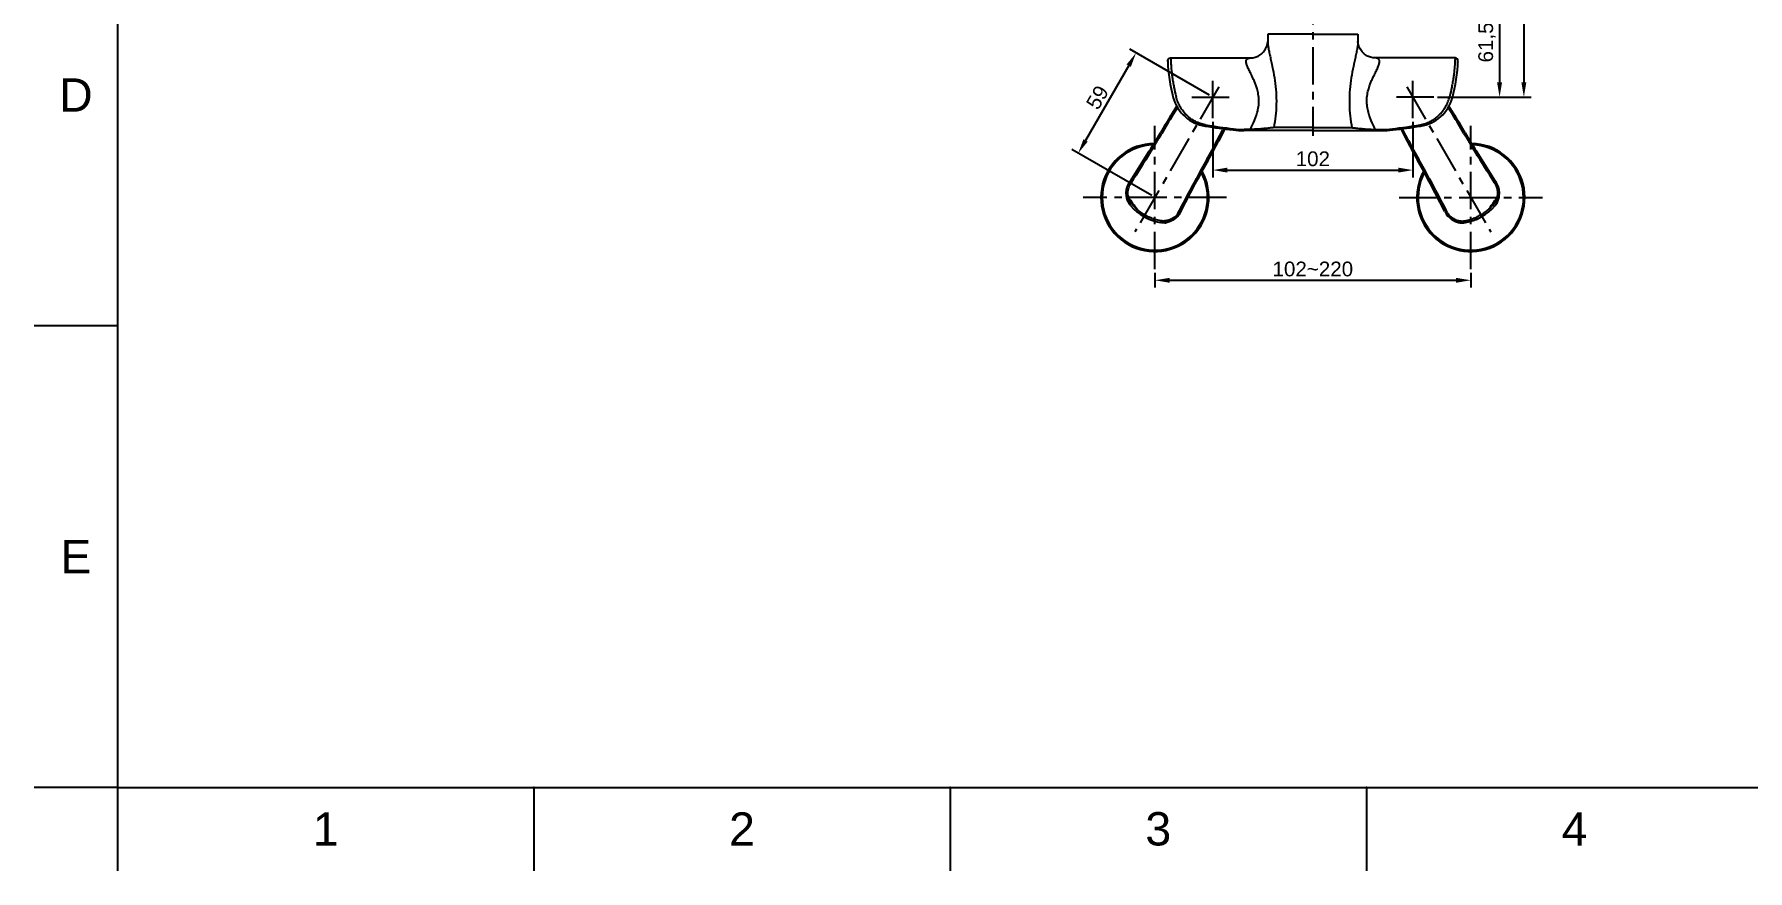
# Model space of a CAD drawing. Header units: millimetres. Extents: x 601 to 1195, y -13 to 407.
# Drawn here: x 601.1 to 892.1, y -13.3 to 128.7 of the extents above; entities that cross this region are included whole.
import ezdxf

# ---------------------------------------------------------------- set-up
doc = ezdxf.new("R2010")
doc.units = ezdxf.units.MM
doc.header["$LTSCALE"] = 0.1
doc.linetypes.add('CENTERX2', pattern=[101.6, 63.5, -12.7, 12.7, -12.7])
doc.layers.add('CENTER', color=1, linetype='CENTERX2')
doc.layers.add('DIM', color=3, linetype='Continuous')
doc.styles.get("Standard").update_dxf_attribs({"font": 'arial.ttf'})
doc.dimstyles.new('ISO-25', dxfattribs={"dimtxt": 2.5, "dimasz": 2.5, "dimexe": 1.25, "dimexo": 0.625, "dimtad": 1, "dimlfac": 3, "dimtxsty": 'Standard', "dimcen": 2.5, "dimadec": 0, "dimazin": 0, "dimtfac": 1, "dimtmove": 0, "dimatfit": 3, "dimfxl": 0, "dimarcsym": 0})

# ---------------------------------------------------------------- blocks, each defined once
blk = doc.blocks.new('*D2')
at = {"layer": 'Defpoints', "color": 0}
for p in [(801.23, 118.01), (778.38, 108.5), (791.4, 100.99)]:
    blk.add_point(p, dxfattribs=at)
at = {"layer": 'DIM', "color": 0, "lineweight": -2}
for p, q in [((800.69, 118.33), (787.13, 126.16)), ((786.96, 123.37), (779.63, 110.67)), ((790.86, 101.3), (777.3, 109.13))]:
    blk.add_line(p, q, dxfattribs=at)
at = {"layer": 'DIM', "color": 0}
for points in [[(786.6, 123.57), (787.32, 123.16), (788.21, 125.53)], [(779.27, 110.88), (779.99, 110.46), (778.38, 108.5)]]:
    blk.add_solid(points, dxfattribs=at)
at = {"layer": 'DIM', "color": 0, "insert": (781.65, 117.97), "char_height": 2.5, "attachment_point": 5, "rotation": 59.9993}
blk.add_mtext('59', dxfattribs=at)
blk = doc.blocks.new('*D3')
at = {"layer": 'Defpoints', "color": 0}
for p in [(801.23, 114.46), (835.24, 114.46), (835.24, 105.64)]:
    blk.add_point(p, dxfattribs=at)
at = {"layer": 'DIM', "color": 0, "lineweight": -2}
for p, q in [((801.23, 113.84), (801.23, 104.39)), ((835.24, 113.84), (835.24, 104.39)), ((803.73, 105.64), (832.74, 105.64))]:
    blk.add_line(p, q, dxfattribs=at)
at = {"layer": 'DIM', "color": 0}
for points in [[(803.73, 106.05), (803.73, 105.22), (801.23, 105.64)], [(832.74, 106.05), (832.74, 105.22), (835.24, 105.64)]]:
    blk.add_solid(points, dxfattribs=at)
at = {"layer": 'DIM', "color": 0, "insert": (818.23, 107.54), "char_height": 2.5, "attachment_point": 5}
blk.add_mtext('102', dxfattribs=at)
blk = doc.blocks.new('*D4')
at = {"layer": 'Defpoints', "color": 0}
for p in [(791.4, 88.82), (845.07, 88.82), (845.07, 86.94)]:
    blk.add_point(p, dxfattribs=at)
at = {"layer": 'DIM', "color": 0, "lineweight": -2}
for p, q in [((791.4, 88.19), (791.4, 85.69)), ((845.07, 88.19), (845.07, 85.69)), ((793.9, 86.94), (842.57, 86.94))]:
    blk.add_line(p, q, dxfattribs=at)
at = {"layer": 'DIM', "color": 0}
for points in [[(793.9, 87.35), (793.9, 86.52), (791.4, 86.94)], [(842.57, 87.35), (842.57, 86.52), (845.07, 86.94)]]:
    blk.add_solid(points, dxfattribs=at)
at = {"layer": 'DIM', "color": 0, "insert": (818.23, 88.84), "char_height": 2.5, "attachment_point": 5}
blk.add_mtext('102~220', dxfattribs=at)
blk = doc.blocks.new('*D5')
at = {"layer": 'Defpoints', "color": 0}
for p in [(818.23, 303.23), (838.79, 118.01), (854.08, 118.01)]:
    blk.add_point(p, dxfattribs=at)
at = {"layer": 'DIM', "color": 0, "lineweight": -2}
for p, q in [((818.86, 303.23), (855.33, 303.23)), ((854.08, 300.73), (854.08, 120.51)), ((839.41, 118.01), (855.33, 118.01))]:
    blk.add_line(p, q, dxfattribs=at)
at = {"layer": 'DIM', "color": 0}
for points in [[(853.66, 300.73), (854.49, 300.73), (854.08, 303.23)], [(853.66, 120.51), (854.49, 120.51), (854.08, 118.01)]]:
    blk.add_solid(points, dxfattribs=at)
at = {"layer": 'DIM', "color": 0, "insert": (852.18, 210.62), "char_height": 2.5, "attachment_point": 5, "rotation": 90}
blk.add_mtext('1000', dxfattribs=at)
blk = doc.blocks.new('*D6')
at = {"layer": 'Defpoints', "color": 0}
for p in [(821.23, 138.54), (838.79, 118.01), (849.95, 118.01)]:
    blk.add_point(p, dxfattribs=at)
at = {"layer": 'DIM', "color": 0, "lineweight": -2}
for p, q in [((821.86, 138.54), (851.2, 138.54)), ((849.95, 136.04), (849.95, 120.51)), ((839.41, 118.01), (851.2, 118.01))]:
    blk.add_line(p, q, dxfattribs=at)
at = {"layer": 'DIM', "color": 0}
for points in [[(849.53, 136.04), (850.37, 136.04), (849.95, 138.54)], [(849.53, 120.51), (850.37, 120.51), (849.95, 118.01)]]:
    blk.add_solid(points, dxfattribs=at)
at = {"layer": 'DIM', "color": 0, "insert": (847.82, 128.28), "char_height": 2.5, "attachment_point": 5, "rotation": 90}
blk.add_mtext('61,58', dxfattribs=at)

msp = doc.modelspace()

# ---------------------------------------------------------------- linework, layer by layer
for p, q in [((615.2102, 392.5863), (615.2102, 0.8691)), ((615.2102, 79.2126), (601.0688, 79.2126)), ((615.2102, 0.8691), (601.0688, 0.8691)), ((615.2102, 0.8691), (1180.8668, 0.8691)), ((615.2102, 0.8691), (615.2102, -13.2723)), ((685.9173, 0.8691), (685.9173, -13.2723)), ((756.6244, 0.8691), (756.6244, -13.2723)), ((827.3314, 0.8691), (827.3314, -13.2723))]:
    msp.add_line(p, q)
at = {"color": 7, "linetype": 'Continuous'}
for p, q in [((818.2344, 128.6841), (810.5677, 128.6841)), ((810.5677, 128.6841), (810.5677, 127.4575)), ((818.2344, 128.6841), (825.901, 128.6841)), ((825.901, 128.6841), (825.901, 127.4575)), ((793.5812, 124.1682), (793.5811, 124.1757)), ((794.081, 124.6841), (807.763, 124.6841)), ((842.3878, 124.6841), (828.7057, 124.6841)), ((842.8875, 124.1682), (842.8877, 124.1757)), ((794.2633, 115.114), (795.1202, 116.4685)), ((842.2055, 115.114), (841.3485, 116.4685)), ((795.2554, 116.2383), (794.4706, 114.9943)), ((841.2133, 116.2383), (841.9982, 114.9943)), ((798.2508, 112.8497), (798.2342, 112.8211)), ((801.9983, 110.6485), (802.9489, 112.4556)), ((803.3051, 112.6247), (802.2056, 110.5286)), ((803.0779, 112.6535), (803.0462, 112.6052)), ((807.6097, 112.5216), (806.5725, 112.5216)), ((818.2344, 112.3508), (806.5725, 112.3508)), ((818.2344, 112.8508), (811.6095, 112.8508)), ((818.2344, 112.8508), (824.8592, 112.8508)), ((818.2344, 112.3508), (829.8963, 112.3508)), ((828.8591, 112.5216), (829.8963, 112.5216)), ((833.1637, 112.6247), (834.2632, 110.5286)), ((833.3908, 112.6535), (833.4226, 112.6052)), ((834.4705, 110.6485), (833.5198, 112.4556)), ((838.218, 112.8497), (838.2345, 112.8211)), ((787.2056, 103.7064), (790.4562, 108.8442)), ((849.2631, 103.7064), (846.0125, 108.8442)), ((786.8103, 103.0097), (786.8107, 103.0107)), ((786.8107, 103.0107), (786.9914, 103.3611)), ((787.1693, 103.1403), (787.3809, 103.4847)), ((795.8096, 98.6267), (798.2586, 103.295)), ((798.2586, 103.295), (798.6802, 104.0986)), ((838.2101, 103.295), (837.7885, 104.0986)), ((840.6591, 98.6267), (838.2101, 103.295)), ((849.2995, 103.1403), (849.0878, 103.4847)), ((849.658, 103.0107), (849.4773, 103.3611)), ((849.6585, 103.0097), (849.658, 103.0107)), ((786.7523, 100.5308), (786.7517, 100.5341)), ((786.7524, 100.5306), (786.7523, 100.5308)), ((786.8516, 100.2911), (786.8514, 100.2915)), ((787.2715, 99.6271), (787.272, 99.6264)), ((849.1973, 99.6271), (849.1967, 99.6264)), ((849.6171, 100.2911), (849.6173, 100.2915)), ((849.7164, 100.5308), (849.717, 100.5341)), ((849.7164, 100.5306), (849.7164, 100.5308)), ((790.3434, 97.3227), (789.525, 97.7386)), ((789.526, 97.738), (789.698, 98.0358)), ((790.5033, 97.2632), (790.3434, 97.3227)), ((792.2883, 96.7302), (792.2892, 96.7301)), ((793.0747, 96.6985), (793.0743, 96.6984)), ((793.3342, 96.7328), (793.334, 96.7327)), ((793.3366, 96.7338), (793.3342, 96.7328)), ((795.3829, 98.3981), (795.5754, 98.7536)), ((795.4497, 98.0225), (795.4489, 98.0215)), ((795.663, 98.3545), (795.4497, 98.0225)), ((840.8057, 98.3545), (841.0191, 98.0225)), ((841.0859, 98.3981), (840.8934, 98.7536)), ((841.0191, 98.0225), (841.0198, 98.0215)), ((843.1321, 96.7338), (843.1346, 96.7328)), ((843.1346, 96.7328), (843.1347, 96.7327)), ((843.3941, 96.6985), (843.3945, 96.6984)), ((844.1804, 96.7302), (844.1795, 96.7301)), ((845.9654, 97.2632), (846.1253, 97.3227)), ((846.1253, 97.3227), (846.9438, 97.7386)), ((846.9427, 97.738), (846.7708, 98.0358))]:
    msp.add_line(p, q, dxfattribs=at)
for points in [[(807.763, 124.6841), (808.0192, 124.7004), (808.4479, 124.7907), (808.9471, 124.9921), (809.4379, 125.308), (809.8679, 125.7204), (810.2009, 126.1918), (810.4226, 126.6757), (810.5344, 127.1016), (810.5666, 127.4), (810.5677, 127.4597)], [(828.7057, 124.6841), (828.4495, 124.7004), (828.0208, 124.7907), (827.5216, 124.9921), (827.0309, 125.308), (826.6008, 125.7204), (826.2678, 126.1918), (826.0461, 126.6757), (825.9343, 127.1016), (825.9021, 127.4), (825.901, 127.4597)], [(793.5842, 124.071), (793.5817, 124.1482), (793.5813, 124.1673)], [(842.8846, 124.071), (842.887, 124.1482), (842.8875, 124.1673)], [(786.5826, 101.2247), (786.5499, 101.8012), (786.6089, 102.3514), (786.7445, 102.8426), (786.8103, 103.0097)], [(786.9913, 103.3609), (787.0618, 103.476), (787.1538, 103.6241), (787.2057, 103.7064)], [(849.4774, 103.3609), (849.4069, 103.476), (849.3149, 103.6241), (849.2631, 103.7064)], [(849.8862, 101.2247), (849.9189, 101.8012), (849.8598, 102.3514), (849.7243, 102.8426), (849.6585, 103.0097)], [(786.7523, 100.5308), (786.6855, 100.7332), (786.6207, 100.9942), (786.5826, 101.2247)], [(786.8514, 100.2915), (786.8124, 100.3792), (786.7524, 100.5306)], [(787.2715, 99.6271), (787.0961, 99.8587), (786.8979, 100.1954), (786.8516, 100.2911)], [(849.1973, 99.6271), (849.3726, 99.8587), (849.5708, 100.1954), (849.6171, 100.2911)], [(849.6173, 100.2915), (849.6563, 100.3792), (849.7164, 100.5306)], [(849.7164, 100.5308), (849.7833, 100.7332), (849.8481, 100.9942), (849.8862, 101.2247)], [(793.0743, 96.6984), (792.9678, 96.6907), (792.5773, 96.694), (792.2892, 96.7301)], [(793.334, 96.7327), (793.1713, 96.7087), (793.0747, 96.6985)], [(794.0171, 96.9322), (793.8068, 96.8528), (793.5413, 96.7759), (793.3342, 96.7327)], [(795.4489, 98.0215), (795.3377, 97.8816), (794.971, 97.5107), (794.5068, 97.1764), (794.0171, 96.9321)], [(795.8096, 98.6267), (795.7274, 98.473), (795.6629, 98.3543)], [(840.6591, 98.6267), (840.7413, 98.473), (840.8058, 98.3543)], [(841.0198, 98.0215), (841.131, 97.8816), (841.4977, 97.5107), (841.9619, 97.1764), (842.4516, 96.9321)], [(842.4516, 96.9322), (842.6619, 96.8528), (842.9274, 96.7759), (843.1346, 96.7327)], [(843.1347, 96.7327), (843.2975, 96.7087), (843.3941, 96.6985)], [(843.3945, 96.6984), (843.5009, 96.6907), (843.8915, 96.694), (844.1795, 96.7301)]]:
    msp.add_lwpolyline(points, dxfattribs=at)
for centre, radius, start, end in [((820.2344, 125.0175), 26.6667, 181.82504, 195.45657), ((816.2344, 125.0175), 26.6667, 344.54343, 358.17496), ((800.9577, 119.6873), 6.6667, 195.456564, 261.152903), ((835.511, 119.6873), 6.6667, 278.847097, 344.543436), ((878.4869, 61.8277), 99.6647, 147.679421, 149.787969), ((883.4713, 58.8771), 105.215, 147.767596, 149.764702), ((752.9974, 58.8771), 105.215, 30.235298, 32.232404), ((757.9819, 61.8277), 99.6647, 30.212031, 32.320579), ((703.7994, 163.608), 102.5108, 327.708695, 329.758693), ((700.8967, 165.2412), 106.0831, 327.801068, 329.780718), ((818.2344, 230.6841), 119, 261.152903, 263.456359), ((818.2964, 222.7708), 110.9686, 260.51465, 262.977826), ((708.8981, 159.667), 105.2158, 330.2353, 332.232612), ((821.1181, 100.7657), 21.6049, 146.8566, 147.24323), ((815.5202, 104.3954), 14.9332, 146.648823, 146.774309), ((806.5725, 129.0175), 16.6667, 263.456359, 270), ((806.5727, 127.5915), 15.0699, 262.97693, 269.999119), ((829.896, 127.5915), 15.0699, 270.000881, 277.02307), ((829.8963, 129.0175), 16.6667, 270, 276.543641), ((818.1723, 222.7708), 110.9686, 277.022174, 279.48535), ((818.2344, 230.6841), 119, 276.543641, 278.847097), ((820.9486, 104.3954), 14.9332, 33.225691, 33.351177), ((815.3506, 100.7657), 21.6049, 32.75677, 33.1434), ((927.5706, 159.667), 105.2158, 207.767388, 209.7647), ((935.5721, 165.2412), 106.0831, 210.219282, 212.198932), ((932.6693, 163.608), 102.5108, 210.241307, 212.291305), ((791.401, 100.9856), 9.1667, 90.855142, 29.144897), ((791.401, 100.9856), 8.9464, 91.747467, 28.252598), ((2293.0571, -838.2497), 1775.9291, 147.776623, 147.9758276), ((713.9464, 156.8252), 99.6647, 330.212032, 332.320578), ((922.5224, 156.8252), 99.6647, 207.679422, 209.787968), ((845.0677, 100.9856), 9.1667, 150.855103, 89.144858), ((845.0677, 100.9856), 8.9464, 151.747402, 88.252533), ((-656.5883, -838.2497), 1775.9291, 32.0241724, 32.223377), ((892.302, 54.7333), 106.0853, 150.219278, 152.194075), ((889.4344, 56.4316), 102.5108, 150.241307, 152.291305), ((747.0344, 56.4316), 102.5108, 27.708695, 29.758693), ((744.1667, 54.7333), 106.0853, 27.805925, 29.780722), ((-727.1315, 907.5897), 1724.196, 332.0235164, 332.2289941), ((2363.6002, 907.5897), 1724.196, 207.7710059, 207.9764836), ((789.6062, 101.5651), 3.035, 199.858708, 204.812752), ((789.8731, 101.7447), 3.0613, 188.759511, 194.24098), ((793.776, 105.0993), 8.5, 220.079287, 259.920266), ((842.6927, 105.0993), 8.5, 280.079734, 319.920713), ((846.5956, 101.7447), 3.0613, 345.75902, 351.240489), ((846.8625, 101.5651), 3.035, 335.187248, 340.141292), ((792.8002, 99.7216), 3.0355, 275.187511, 280.178357), ((843.6685, 99.7216), 3.0355, 259.821643, 264.812489)]:
    msp.add_arc(centre, radius, start, end, dxfattribs=at)
for points, knots in [([(810.5677, 127.46), (810.5679, 127.2589), (810.6078, 126.8209), (810.7237, 126.1274), (810.8827, 125.3556), (811.1281, 124.2198), (811.465, 122.7121), (811.7995, 120.8147), (812.0165, 118.8354), (812.0575, 116.8194), (811.922, 114.816), (811.7202, 113.4999), (811.6095, 112.8508)], [0, 0, 0, 0, 0.04089016, 0.08910039, 0.14291406, 0.2010281, 0.32528771, 0.45688683, 0.59243138, 0.72956937, 0.86617175, 1, 1, 1, 1]), ([(825.901, 127.46), (825.9009, 127.2589), (825.861, 126.8209), (825.7451, 126.1274), (825.586, 125.3556), (825.3406, 124.2198), (825.0037, 122.7121), (824.6693, 120.8147), (824.4523, 118.8354), (824.4112, 116.8194), (824.5467, 114.816), (824.7485, 113.4999), (824.8592, 112.8508)], [0, 0, 0, 0, 0.04089016, 0.08910039, 0.14291406, 0.2010281, 0.32528771, 0.45688683, 0.59243138, 0.72956937, 0.86617175, 1, 1, 1, 1]), ([(793.5811, 124.1757), (793.5789, 124.305), (793.6839, 124.5758), (793.9526, 124.6839), (794.081, 124.6841)], [0, 0, 0, 0, 0.50188513, 1, 1, 1, 1]), ([(794.081, 124.6841), (794.0825, 124.5452), (794.0955, 124.2675), (794.1234, 123.7125), (794.1734, 123.0195), (794.2538, 122.1897), (794.3571, 121.3624), (794.4889, 120.5391), (794.6886, 119.4457), (794.8745, 118.6325), (795.0141, 118.0946)], [0, 0, 0, 0, 0.06250121, 0.12500317, 0.25000538, 0.37500728, 0.50000888, 0.62501165, 0.75001519, 1, 1, 1, 1]), ([(807.9493, 113.2212), (808.2108, 113.7877), (808.5964, 114.6675), (808.9421, 115.9231), (809.0812, 116.9371), (809.0658, 117.9682), (808.8463, 119.2878), (808.4024, 120.5068), (807.8852, 121.6164), (807.5205, 122.3544), (807.2078, 123.0132), (807.0078, 123.5146), (806.9184, 123.8693), (806.8936, 124.09), (806.9152, 124.2824), (806.9926, 124.4423), (807.1252, 124.5608), (807.3038, 124.6366), (807.5209, 124.6768), (807.6784, 124.6841), (807.7622, 124.6841)], [0, 0, 0, 0, 0.14805617, 0.22718333, 0.30831576, 0.39007928, 0.47091445, 0.62472094, 0.6958665, 0.76155166, 0.82000329, 0.86898012, 0.88928155, 0.90665327, 0.92142745, 0.93463254, 0.94784276, 0.96267749, 0.98010963, 1, 1, 1, 1]), ([(828.5195, 113.2212), (828.258, 113.7877), (827.8724, 114.6675), (827.5267, 115.9231), (827.3875, 116.9371), (827.403, 117.9682), (827.6225, 119.2878), (828.0664, 120.5068), (828.5835, 121.6164), (828.9483, 122.3544), (829.261, 123.0132), (829.4609, 123.5146), (829.5504, 123.8693), (829.5751, 124.09), (829.5535, 124.2824), (829.4761, 124.4423), (829.3435, 124.5608), (829.165, 124.6366), (828.9479, 124.6768), (828.7904, 124.6841), (828.7066, 124.6841)], [0, 0, 0, 0, 0.14805617, 0.22718333, 0.30831576, 0.39007928, 0.47091445, 0.62472094, 0.6958665, 0.76155166, 0.82000329, 0.86898012, 0.88928155, 0.90665327, 0.92142745, 0.93463254, 0.94784276, 0.96267749, 0.98010963, 1, 1, 1, 1]), ([(842.3878, 124.6841), (842.3863, 124.5452), (842.3732, 124.2675), (842.3453, 123.7125), (842.2954, 123.0195), (842.215, 122.1897), (842.1117, 121.3624), (841.9798, 120.5391), (841.7801, 119.4457), (841.5943, 118.6325), (841.4547, 118.0946)], [0, 0, 0, 0, 0.06250121, 0.12500317, 0.25000538, 0.37500728, 0.50000888, 0.62501165, 0.75001519, 1, 1, 1, 1]), ([(842.8877, 124.1757), (842.8898, 124.305), (842.7848, 124.5758), (842.5161, 124.6839), (842.3877, 124.6841)], [0, 0, 0, 0, 0.50188513, 1, 1, 1, 1]), ([(800.0093, 113.3194), (799.7077, 113.3724), (799.1135, 113.5151), (798.2737, 113.8718), (797.5038, 114.3486), (796.8088, 114.929), (796.1993, 115.6072), (795.7773, 116.2454), (795.4863, 116.7873), (795.228, 117.3496), (795.0911, 117.7951), (795.0141, 118.0946)], [0, 0, 0, 0, 0.12573449, 0.24988136, 0.37304421, 0.49631089, 0.62052078, 0.74614182, 0.80946479, 0.87301287, 1, 1, 1, 1]), ([(836.4594, 113.3194), (836.761, 113.3724), (837.3553, 113.5151), (838.1951, 113.8718), (838.9649, 114.3486), (839.66, 114.929), (840.2695, 115.6072), (840.6915, 116.2454), (840.9825, 116.7873), (841.2407, 117.3496), (841.3776, 117.7951), (841.4547, 118.0946)], [0, 0, 0, 0, 0.12573449, 0.24988136, 0.37304421, 0.49631089, 0.62052078, 0.74614182, 0.80946479, 0.87301287, 1, 1, 1, 1]), ([(807.6097, 112.5216), (807.6385, 112.5775), (807.7557, 112.8088), (807.867, 113.043), (807.9493, 113.2212)], [0, 0, 0, 0, 0.24282206, 1, 1, 1, 1]), ([(811.6095, 112.8508), (811.4947, 112.8344), (811.2451, 112.8082), (810.845, 112.769), (810.3964, 112.7229), (809.9051, 112.6772), (809.3763, 112.6311), (808.8135, 112.5863), (808.2209, 112.5479), (807.8159, 112.5314), (807.6097, 112.5215)], [0, 0, 0, 0, 0.08669721, 0.18751781, 0.30042518, 0.4237361, 0.55624308, 0.69712686, 0.84569245, 1, 1, 1, 1]), ([(824.8592, 112.8508), (824.974, 112.8344), (825.2237, 112.8082), (825.6237, 112.769), (826.0724, 112.7229), (826.5636, 112.6772), (827.0924, 112.6311), (827.6553, 112.5863), (828.2479, 112.5479), (828.6528, 112.5314), (828.8591, 112.5215)], [0, 0, 0, 0, 0.08669721, 0.18751781, 0.30042518, 0.4237361, 0.55624308, 0.69712686, 0.84569245, 1, 1, 1, 1]), ([(828.8591, 112.5216), (828.8302, 112.5775), (828.713, 112.8088), (828.6018, 113.043), (828.5195, 113.2212)], [0, 0, 0, 0, 0.24282206, 1, 1, 1, 1]), ([(786.5869, 101.2282), (786.5494, 101.5278), (786.5394, 102.1377), (786.6913, 102.7323), (786.8105, 103.0096)], [0, 0, 0, 0, 0.50018054, 1, 1, 1, 1]), ([(786.8475, 101.2785), (786.8216, 101.4374), (786.7987, 101.7604), (786.8354, 102.2433), (786.9529, 102.712), (787.0902, 103.0025), (787.1693, 103.1403)], [0, 0, 0, 0, 0.25110097, 0.50220469, 0.75242807, 1, 1, 1, 1]), ([(798.4664, 104.2196), (798.4942, 104.2001), (798.5345, 104.1735), (798.5869, 104.1443), (798.6186, 104.1281), (798.644, 104.1158), (798.6613, 104.1079), (798.6709, 104.103), (798.6762, 104.101), (798.678, 104.0992), (798.6804, 104.099), (798.6802, 104.0986)], [0, 0, 0, 0, 0.41456237, 0.5869817, 0.73221971, 0.84783442, 0.93191868, 0.96159979, 0.98288561, 0.99570828, 1, 1, 1, 1]), ([(838.0024, 104.2196), (837.9745, 104.2001), (837.9343, 104.1735), (837.8818, 104.1443), (837.8501, 104.1281), (837.8248, 104.1158), (837.8075, 104.1079), (837.7978, 104.103), (837.7925, 104.101), (837.7908, 104.0992), (837.7884, 104.099), (837.7885, 104.0986)], [0, 0, 0, 0, 0.41456237, 0.5869817, 0.73221971, 0.84783442, 0.93191868, 0.96159979, 0.98288561, 0.99570828, 1, 1, 1, 1]), ([(849.6212, 101.2785), (849.6472, 101.4374), (849.6701, 101.7604), (849.6334, 102.2433), (849.5159, 102.712), (849.3785, 103.0025), (849.2995, 103.1403)], [0, 0, 0, 0, 0.25110097, 0.50220469, 0.75242807, 1, 1, 1, 1]), ([(849.8818, 101.2282), (849.9193, 101.5278), (849.9294, 102.1377), (849.7774, 102.7323), (849.6583, 103.0096)], [0, 0, 0, 0, 0.50018054, 1, 1, 1, 1]), ([(788.4472, 98.9145), (788.1753, 99.238), (787.674, 99.941), (787.1793, 100.6474), (786.9059, 100.9916)], [0, 0, 0, 0, 0.4901295, 1, 1, 1, 1]), ([(787.466, 99.8949), (787.4169, 99.953), (787.2308, 100.193), (787.0878, 100.4655), (787.0061, 100.6776)], [0, 0, 0, 0, 0.25086588, 1, 1, 1, 1]), ([(788.446, 98.9156), (788.3573, 98.9905), (788.0105, 99.2961), (787.6902, 99.6314), (787.4662, 99.8951)], [0, 0, 0, 0, 0.25124122, 1, 1, 1, 1]), ([(848.0216, 98.9145), (848.2935, 99.238), (848.7947, 99.941), (849.2895, 100.6474), (849.5629, 100.9916)], [0, 0, 0, 0, 0.4901295, 1, 1, 1, 1]), ([(848.0227, 98.9156), (848.1114, 98.9905), (848.4582, 99.2961), (848.7785, 99.6314), (849.0025, 99.8951)], [0, 0, 0, 0, 0.25124122, 1, 1, 1, 1]), ([(849.0027, 99.8949), (849.0519, 99.953), (849.238, 100.193), (849.3809, 100.4655), (849.4626, 100.6776)], [0, 0, 0, 0, 0.25086588, 1, 1, 1, 1]), ([(789.698, 98.0358), (789.6426, 98.06), (789.5385, 98.1227), (789.3362, 98.2547), (789.1844, 98.3542), (789.0869, 98.4257)], [0, 0, 0, 0, 0.25000615, 0.50025321, 1, 1, 1, 1]), ([(792.424, 97.0328), (792.0836, 97.0949), (791.6331, 97.2046), (791.1951, 97.3521), (791.0858, 97.3915)], [0, 0, 0, 0, 0.74875875, 1, 1, 1, 1]), ([(793.3318, 97.0256), (793.2563, 97.0137), (792.9549, 96.9782), (792.6474, 96.9922), (792.4239, 97.0325)], [0, 0, 0, 0, 0.25177615, 1, 1, 1, 1]), ([(795.3829, 98.3981), (795.2282, 98.1205), (794.7956, 97.6257), (794.2298, 97.307), (793.9312, 97.1883)], [0, 0, 0, 0, 0.49730245, 1, 1, 1, 1]), ([(794.0179, 96.9377), (794.0181, 96.9364), (794.0183, 96.9346), (794.0177, 96.9324), (794.0171, 96.9322)], [0, 0, 0, 0, 0.6746242, 1, 1, 1, 1]), ([(795.4488, 98.0216), (795.2682, 97.7799), (794.8293, 97.3511), (794.2962, 97.055), (794.018, 96.9377)], [0, 0, 0, 0, 0.49982171, 1, 1, 1, 1]), ([(841.02, 98.0216), (841.2005, 97.7799), (841.6395, 97.3511), (842.1726, 97.055), (842.4508, 96.9377)], [0, 0, 0, 0, 0.49982171, 1, 1, 1, 1]), ([(841.0859, 98.3981), (841.2406, 98.1205), (841.6732, 97.6257), (842.239, 97.307), (842.5375, 97.1883)], [0, 0, 0, 0, 0.49730245, 1, 1, 1, 1]), ([(842.4508, 96.9377), (842.4507, 96.9364), (842.4505, 96.9346), (842.4511, 96.9324), (842.4516, 96.9322)], [0, 0, 0, 0, 0.6746242, 1, 1, 1, 1]), ([(843.137, 97.0256), (843.2124, 97.0137), (843.5138, 96.9782), (843.8214, 96.9922), (844.0448, 97.0325)], [0, 0, 0, 0, 0.25177615, 1, 1, 1, 1]), ([(844.0447, 97.0328), (844.3851, 97.0949), (844.8357, 97.2046), (845.2737, 97.3521), (845.3829, 97.3915)], [0, 0, 0, 0, 0.74875875, 1, 1, 1, 1]), ([(846.7708, 98.0358), (846.8262, 98.06), (846.9303, 98.1227), (847.1325, 98.2547), (847.2844, 98.3542), (847.3818, 98.4257)], [0, 0, 0, 0, 0.25000615, 0.50025321, 1, 1, 1, 1])]:
    msp.add_open_spline(points, degree=3, knots=knots, dxfattribs=at)
for points in [[(793.5873, 123.9956), (793.5873, 123.9889), (793.5873, 123.9823), (793.5879, 123.9757)], [(842.8814, 123.9956), (842.8814, 123.9889), (842.8814, 123.9823), (842.8808, 123.9757)], [(786.7517, 100.5341), (786.6711, 100.7578), (786.6169, 100.9923), (786.5869, 101.2282)], [(787.0061, 100.6776), (786.9668, 100.78), (786.933, 100.8847), (786.906, 100.991)], [(849.4626, 100.6776), (849.5019, 100.78), (849.5357, 100.8847), (849.5627, 100.991)], [(849.717, 100.5341), (849.7977, 100.7578), (849.8519, 100.9923), (849.8818, 101.2282)], [(789.0869, 98.4257), (788.866, 98.5781), (788.6531, 98.7425), (788.4472, 98.9145)], [(789.698, 98.0358), (789.9015, 97.9057), (790.1212, 97.8015), (790.3411, 97.7016)], [(791.0844, 97.3919), (790.8324, 97.4843), (790.5835, 97.5864), (790.3411, 97.7016)], [(793.6532, 97.0955), (793.5476, 97.0658), (793.4401, 97.0427), (793.3318, 97.0255)], [(794.018, 96.9377), (793.7993, 96.846), (793.5699, 96.7758), (793.3366, 96.7338)], [(793.9312, 97.1883), (793.8405, 97.1526), (793.748, 97.1208), (793.6538, 97.0957)], [(842.4508, 96.9377), (842.6694, 96.846), (842.8988, 96.7758), (843.1321, 96.7338)], [(842.5375, 97.1883), (842.6282, 97.1526), (842.7207, 97.1208), (842.815, 97.0957)], [(842.8156, 97.0955), (842.9211, 97.0658), (843.0287, 97.0427), (843.137, 97.0255)], [(845.3844, 97.3919), (845.6364, 97.4843), (845.8852, 97.5864), (846.1276, 97.7016)], [(846.7708, 98.0358), (846.5672, 97.9057), (846.3476, 97.8015), (846.1276, 97.7016)], [(847.3818, 98.4257), (847.6027, 98.5781), (847.8156, 98.7425), (848.0216, 98.9145)]]:
    msp.add_open_spline(points, degree=3, dxfattribs=at)
for p in [(685.9173, 0.8691), (756.6244, 0.8691), (827.3314, 0.8691)]:
    msp.add_point(p)
at = {"layer": 'CENTER'}
for p, q in [((818.2344, 319.5591), (818.2344, 111.4748)), ((802.262, 119.7971), (788.0258, 95.1401)), ((801.2329, 114.4618), (801.2329, 121.5678)), ((834.2068, 119.7971), (848.4429, 95.1401)), ((835.2358, 114.4618), (835.2358, 121.5678)), ((797.6799, 118.0148), (804.7859, 118.0148)), ((838.7888, 118.0148), (831.6828, 118.0148)), ((791.401, 88.819), (791.401, 113.1523)), ((845.0677, 88.819), (845.0677, 113.1523)), ((803.5677, 100.9856), (779.2344, 100.9856)), ((832.901, 100.9856), (857.2344, 100.9856))]:
    msp.add_line(p, q, dxfattribs=at)

# ---------------------------------------------------------------- texts
at = {"char_height": 5.6566, "attachment_point": 5}
for s, width, insert in [('D', 10, (608.1395, 118.3843)), ('E', 10, (608.1395, 40.0408)), ('1', 50, (650.5638, -6.2016)), ('2', 50, (721.2708, -6.2016)), ('3', 50, (791.9779, -6.2016)), ('4', 50, (862.685, -6.2016))]:
    msp.add_mtext_dynamic_manual_height_columns(s, width=width, gutter_width=12.5, heights=[0], dxfattribs=dict(at, insert=insert))

# ---------------------------------------------------------------- dimensions: what is measured, and where the dimension line sits
at = {"layer": 'DIM'}
dim = msp.add_linear_dim(base=(854.077, 118.0148), p1=(818.2344, 303.2271), p2=(838.7888, 118.0148), angle=90, text='1000', dimstyle='ISO-25', dxfattribs=at)
dim.commit()
dim.dimension.update_dxf_attribs({"geometry": '*D5', "text_midpoint": (852.1756, 210.621)})
dim = msp.add_linear_dim(base=(849.9502, 118.0148), p1=(821.2344, 138.5408), p2=(838.7888, 118.0148), angle=90, dimstyle='ISO-25', dxfattribs=at)
dim.commit()
dim.dimension.update_dxf_attribs({"geometry": '*D6', "text_midpoint": (847.8228, 128.2778)})
dim = msp.add_aligned_dim(p1=(801.2329, 118.0148), p2=(791.4008, 100.9856), distance=-15.0335, text='59', dimstyle='ISO-25', dxfattribs=at)
dim.commit()
dim.dimension.update_dxf_attribs({"geometry": '*D2', "text_midpoint": (781.6509, 117.9678)})
for base, p1, p2, text, picture, middle in [((835.2358, 105.6357), (801.2329, 114.4618), (835.2358, 114.4618), '102', '*D3', (818.2344, 107.5372)), ((845.0677, 86.9354), (791.401, 88.819), (845.0677, 88.819), '102~220', '*D4', (818.2344, 88.8368))]:
    dim = msp.add_linear_dim(base=base, p1=p1, p2=p2, text=text, dimstyle='ISO-25', dxfattribs=at)
    dim.commit()
    dim.dimension.update_dxf_attribs({"geometry": picture, "text_midpoint": middle})

doc.saveas('drawing.dxf')
